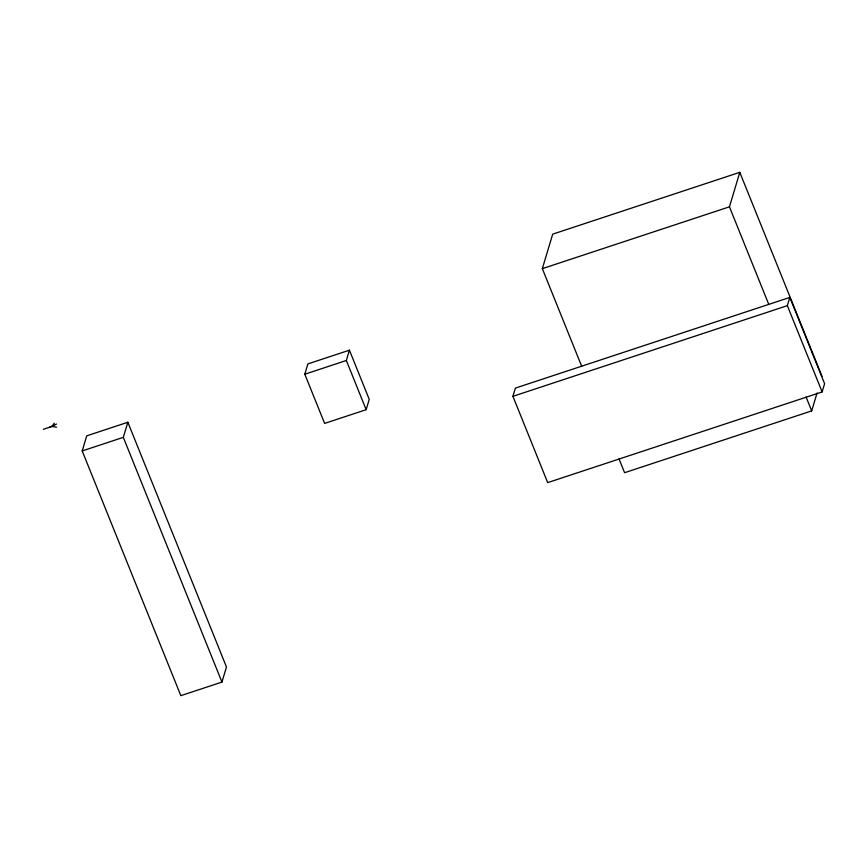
<?xml version="1.0" encoding="UTF-8"?>
<svg xmlns="http://www.w3.org/2000/svg" width="868" height="868" viewBox="0 0 868 868"><rect width="100%" height="100%" fill="white"/><g stroke="black" fill="none" stroke-linecap="round" stroke-linejoin="round"><path stroke-width="1.3" d="M82.2 450.937L86.735 435.844L127.846 422.26L226.472 666.993L221.948 682.085L180.837 695.669L82.2 450.937L123.31 437.353L127.846 422.26M304.798 374.227L307.89 363.909L349.424 350.184L369.247 399.378L366.155 409.685L324.621 423.41L304.798 374.227L346.332 360.502L349.424 350.184M581.69 366.296L542.337 268.646L552.688 234.154L739.796 172.331L822.039 376.397M512.923 396.329L515.386 388.104L789.826 297.42L824.6 383.71L822.126 391.935L547.697 482.619L512.923 396.329L787.352 305.655L789.826 297.42M768.798 304.473L729.445 206.823L739.796 172.331M619.036 458.944L624.58 472.713L811.688 410.889L817.048 392.998M54.283 423.161L51.971 426.459L43.4 429.291M56.453 424.029L51.971 426.459L56.561 427.208M49.454 427.284L53.74 425.461M542.337 268.646L729.445 206.823M787.352 305.655L822.126 391.935M806.133 397.121L811.688 410.889M346.332 360.502L366.155 409.685M123.31 437.353L221.948 682.085"/></g></svg>
